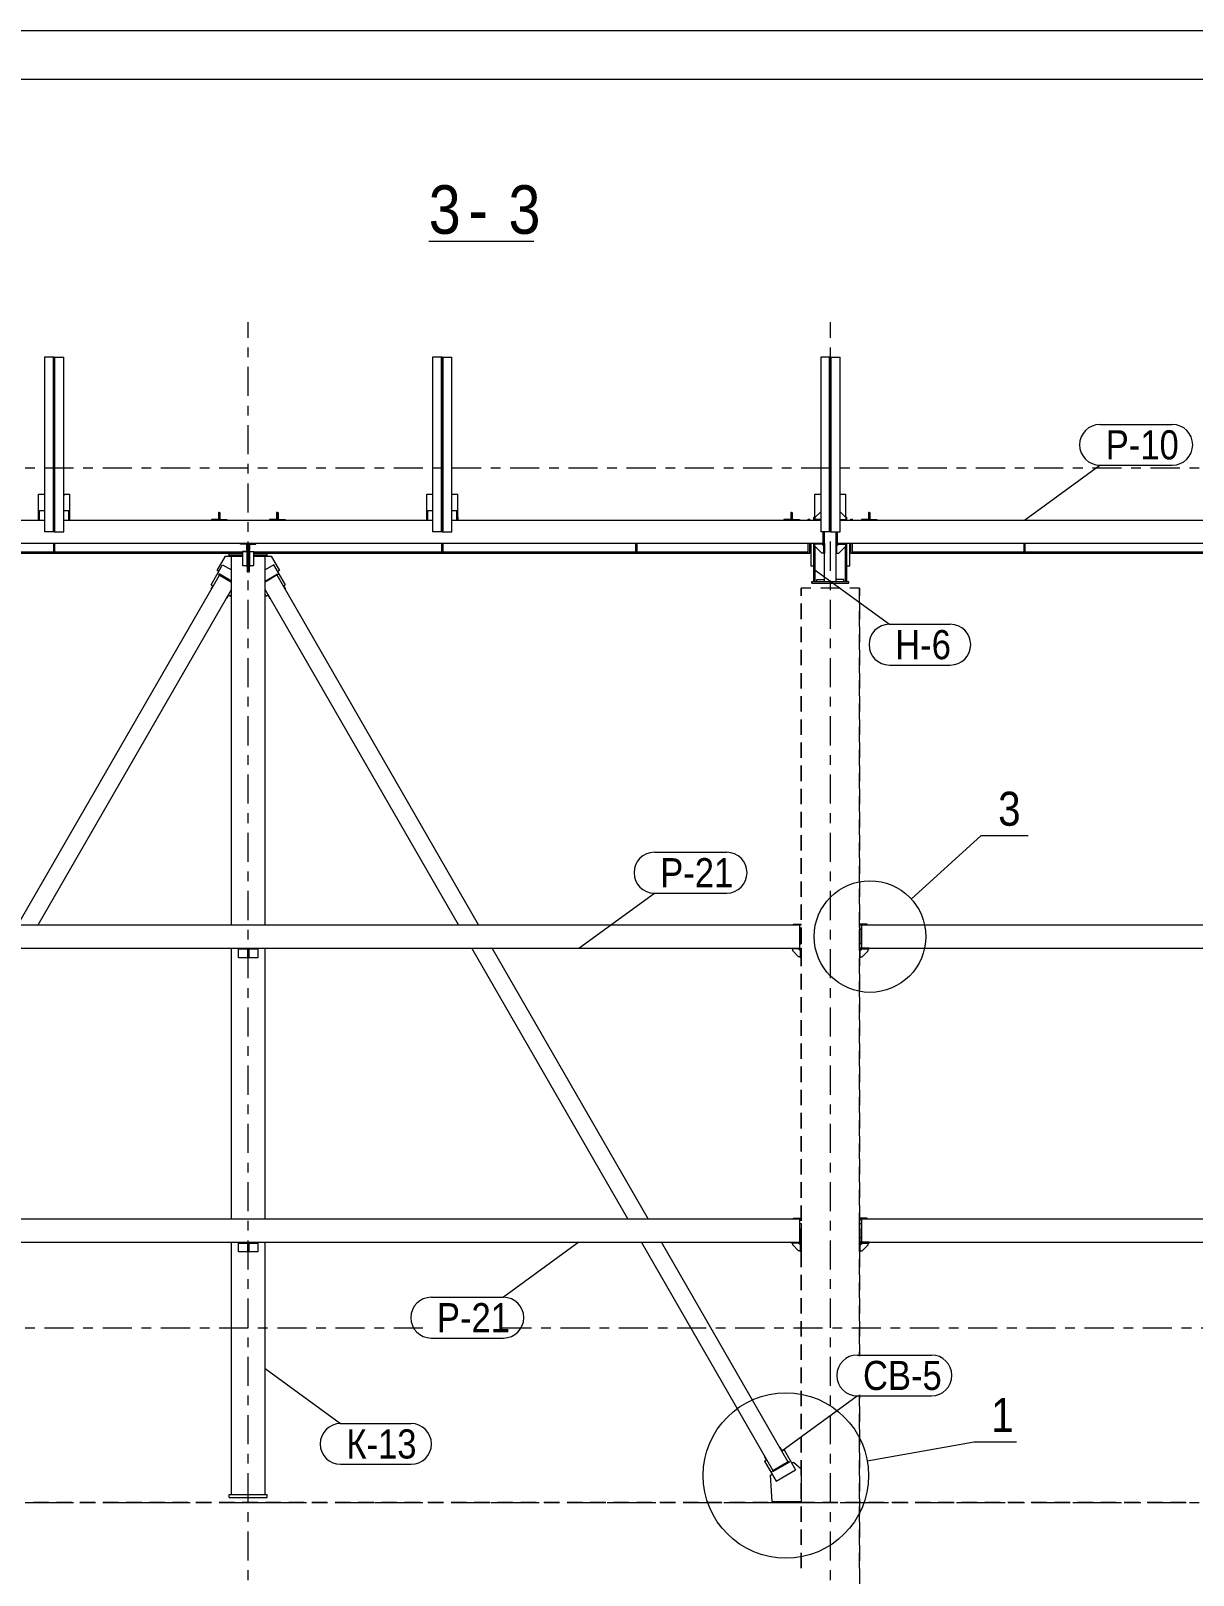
# Model space of a CAD drawing. Header units: millimetres. Extents: x -423 to 766, y -621 to 220.
# Drawn here: x -46.8 to 73, y 60.5 to 219.6 of the extents above; entities that cross this region are included whole.
import ezdxf

# ---------------------------------------------------------------- set-up
doc = ezdxf.new("R2010")
doc.units = ezdxf.units.MM
doc.linetypes.add('XKITLINE00', pattern=[0])
doc.linetypes.add('XKITLINE03', pattern=[6, 3, -1, 1, -1])
for name, color, linetype, lineweight in [('DetailSymbol', 3, 'Continuous', 0), ('DrawingSheet', 5, 'Continuous', 0), ('OtherObjectType', 1, 'Continuous', 0), ('Part', 2, 'Continuous', 0), ('PartMark', 3, 'Continuous', 0), ('ReferenceModel', 1, 'Continuous', 0), ('S-GRID', 1, 'Continuous', 0)]:
    doc.layers.add(name, color=color, linetype=linetype, lineweight=lineweight)
doc.styles.add('GOST type A', font='ARIAL.TTF')

msp = doc.modelspace()

# ---------------------------------------------------------------- linework, layer by layer
at = {"layer": 'DetailSymbol', "linetype": 'XKITLINE00', "lineweight": 0}
for p, q in [((43.94, 130.17), (51.15, 136.72)), ((51.15, 136.72), (55.98, 136.72)), ((39.4, 72.27), (50.43, 74.24)), ((50.43, 74.24), (54.8, 74.24))]:
    msp.add_line(p, q, dxfattribs=at)
for centre, radius in [((39.69, 126.3), 5.75), ((31.02, 70.77), 8.52)]:
    msp.add_circle(centre, radius, dxfattribs=at)
at = {"layer": 'DrawingSheet', "linetype": 'XKITLINE00', "lineweight": 0}
for p, q in [((765.51, 219.62), (-423.49, 219.62)), ((760.51, 214.62), (-403.49, 214.62))]:
    msp.add_line(p, q, dxfattribs=at)
at = {"layer": 'OtherObjectType', "linetype": 'XKITLINE00', "lineweight": 0}
msp.add_line((-5.79, 197.96), (5.04, 197.96), dxfattribs=at)
at = {"layer": 'Part', "linetype": 'XKITLINE00', "lineweight": 0}
for p, q in [((-44.39, 186), (-45.39, 186)), ((-45.39, 186), (-45.39, 168)), ((-44.47, 168), (-44.47, 186)), ((-44.39, 168), (-44.39, 186)), ((-44.39, 186), (-43.39, 186)), ((-44.39, 186), (-44.39, 168)), ((-44.31, 168), (-44.31, 186)), ((-43.39, 168), (-43.39, 186)), ((-4.39, 186), (-5.39, 186)), ((-5.39, 186), (-5.39, 168)), ((-4.47, 168), (-4.47, 186)), ((-4.39, 168), (-4.39, 186)), ((-4.39, 186), (-3.39, 186)), ((-4.39, 186), (-4.39, 168)), ((-4.31, 168), (-4.31, 186)), ((-3.39, 168), (-3.39, 186)), ((35.61, 186), (34.61, 186)), ((34.61, 186), (34.61, 168)), ((35.53, 168), (35.53, 186)), ((35.61, 186), (35.61, 168)), ((35.61, 168), (35.61, 186)), ((35.61, 186), (36.61, 186)), ((35.69, 168), (35.69, 186)), ((36.61, 168), (36.61, 186)), ((-45.99, 169.5), (-45.99, 171.9)), ((-45.99, 171.9), (-45.39, 171.9)), ((-43.39, 171.9), (-42.79, 171.9)), ((-42.79, 169.5), (-42.79, 171.9)), ((-5.99, 169.5), (-5.99, 171.9)), ((-5.99, 171.9), (-5.39, 171.9)), ((-3.39, 171.9), (-2.79, 171.9)), ((-2.79, 169.5), (-2.79, 171.9)), ((34.01, 169.5), (34.01, 171.9)), ((34.01, 171.9), (34.61, 171.9)), ((36.61, 171.9), (37.21, 171.9)), ((37.21, 169.5), (37.21, 171.9)), ((-43.39, 171.8), (-43.39, 171.8)), ((-43.39, 171.8), (-43.39, 171.72)), ((-43.39, 171.72), (-43.39, 171.72)), ((-83.39, 169.2), (-45.39, 169.2)), ((-45.99, 169.5), (-45.89, 169.5)), ((-45.99, 169.2), (-45.99, 169.5)), ((-45.89, 170.2), (-45.39, 170.2)), ((-45.89, 169.2), (-45.89, 170.2)), ((-45.89, 169.2), (-45.39, 169.2)), ((-43.39, 170.2), (-42.89, 170.2)), ((-43.39, 169.2), (-5.39, 169.2)), ((-43.39, 169.2), (-42.89, 169.2)), ((-42.89, 169.2), (-42.89, 170.2)), ((-42.89, 169.5), (-42.79, 169.5)), ((-42.79, 169.2), (-42.79, 169.5)), ((-27.46, 169.27), (-28.19, 169.27)), ((-28.19, 169.27), (-28.19, 169.2)), ((-27.39, 170), (-27.46, 170)), ((-27.46, 170), (-27.46, 169.27)), ((-27.39, 169.2), (-27.39, 170)), ((-27.39, 170), (-27.32, 170)), ((-27.39, 169.2), (-27.39, 170)), ((-27.32, 170), (-27.32, 169.27)), ((-27.32, 169.27), (-26.59, 169.27)), ((-26.59, 169.27), (-26.59, 169.2)), ((-21.46, 169.27), (-22.19, 169.27)), ((-22.19, 169.27), (-22.19, 169.2)), ((-21.39, 170), (-21.46, 170)), ((-21.46, 170), (-21.46, 169.27)), ((-21.39, 169.2), (-21.39, 170)), ((-21.39, 170), (-21.32, 170)), ((-21.39, 169.2), (-21.39, 170)), ((-21.32, 170), (-21.32, 169.27)), ((-21.32, 169.27), (-20.59, 169.27)), ((-20.59, 169.27), (-20.59, 169.2)), ((-5.99, 169.5), (-5.89, 169.5)), ((-5.99, 169.2), (-5.99, 169.5)), ((-5.89, 170.2), (-5.39, 170.2)), ((-5.89, 169.2), (-5.89, 170.2)), ((-5.89, 169.2), (-5.39, 169.2)), ((-3.39, 170.2), (-2.89, 170.2)), ((-3.39, 169.2), (34.61, 169.2)), ((-3.39, 169.2), (-2.89, 169.2)), ((-2.89, 169.2), (-2.89, 170.2)), ((-2.89, 169.5), (-2.79, 169.5)), ((-2.79, 169.5), (-2.79, 169.2)), ((31.54, 169.27), (30.81, 169.27)), ((30.81, 169.27), (30.81, 169.2)), ((31.61, 170), (31.54, 170)), ((31.54, 170), (31.54, 169.27)), ((31.61, 169.2), (31.61, 170)), ((31.61, 170), (31.68, 170)), ((31.61, 169.2), (31.61, 170)), ((31.68, 170), (31.68, 169.27)), ((31.68, 169.27), (32.41, 169.27)), ((32.41, 169.27), (32.41, 169.2)), ((33.33, 169.3), (33.49, 169.3)), ((33.33, 169.2), (33.33, 169.3)), ((33.49, 169.2), (33.49, 169.3)), ((33.9, 169.5), (34.03, 169.5)), ((33.9, 169.2), (33.9, 169.5)), ((34.61, 170.08), (34.01, 169.48)), ((34.01, 169.48), (34.01, 169.28)), ((34.61, 169.28), (34.01, 169.28)), ((34.01, 169.28), (34.01, 169.2)), ((34.01, 169.2), (34.61, 169.2)), ((36.61, 170.08), (37.21, 169.48)), ((36.61, 169.28), (37.21, 169.28)), ((36.61, 169.2), (74.61, 169.2)), ((37.21, 169.2), (36.61, 169.2)), ((37.19, 169.5), (37.32, 169.5)), ((37.21, 169.48), (37.21, 169.28)), ((37.21, 169.28), (37.21, 169.2)), ((37.32, 169.2), (37.32, 169.5)), ((37.73, 169.2), (37.73, 169.3)), ((37.73, 169.3), (37.89, 169.3)), ((37.89, 169.2), (37.89, 169.3)), ((39.54, 169.27), (38.81, 169.27)), ((38.81, 169.27), (38.81, 169.2)), ((39.61, 170), (39.54, 170)), ((39.54, 170), (39.54, 169.27)), ((39.61, 169.2), (39.61, 170)), ((39.61, 169.2), (39.61, 170)), ((39.61, 170), (39.68, 170)), ((39.68, 170), (39.68, 169.27)), ((39.68, 169.27), (40.41, 169.27)), ((40.41, 169.27), (40.41, 169.2)), ((-44.39, 168), (-45.39, 168)), ((-44.39, 168), (-43.39, 168)), ((-4.39, 168), (-5.39, 168)), ((-4.39, 168), (-3.39, 168)), ((35.61, 168), (34.61, 168)), ((34.87, 166.8), (34.87, 168)), ((34.91, 168), (34.91, 166.85)), ((35.01, 162.9), (35.01, 168)), ((35.61, 168), (36.61, 168)), ((36.21, 162.9), (36.21, 168)), ((36.31, 168), (36.31, 166.85)), ((36.35, 166.8), (36.35, 168)), ((34.87, 166.8), (-83.65, 166.8)), ((-82.11, 165.94), (-24.97, 165.94)), ((-82.11, 165.8), (-26.34, 165.8)), ((-44.47, 166.8), (-44.47, 165.95)), ((-44.47, 165.95), (-44.31, 165.95)), ((-44.31, 165.95), (-44.31, 166.8)), ((-27.6, 164.01), (-26.74, 165.48)), ((-26.74, 165.48), (-26.34, 165.48)), ((-26.34, 165.64), (-26.34, 165.8)), ((-26.34, 165.8), (-24.97, 165.8)), ((-26.34, 165.48), (-26.34, 165.64)), ((-26.34, 165.64), (-24.97, 165.64)), ((-26.34, 165.64), (-24.97, 165.64)), ((-26.34, 165.48), (-24.97, 165.48)), ((-26.13, 127.5), (-26.13, 165.48)), ((-25.17, 166.72), (-25.17, 166.8)), ((-25.17, 166.8), (-24.47, 166.8)), ((-24.55, 166.72), (-25.17, 166.72)), ((-24.47, 165.98), (-24.97, 165.98)), ((-24.97, 165.98), (-24.97, 164.53)), ((-24.97, 165.96), (-24.55, 165.96)), ((-24.55, 166.1), (-24.55, 166.72)), ((-24.47, 166.1), (-24.55, 166.1)), ((-24.55, 165.96), (-24.55, 164.4)), ((-24.55, 165.83), (-24.47, 165.83)), ((-24.47, 166.8), (-24.47, 166.1)), ((-24.31, 166.8), (-24.47, 166.8)), ((-24.47, 166.8), (-24.47, 165.48)), ((-24.47, 164.8), (-24.47, 165.48)), ((-24.31, 165.48), (-24.47, 165.48)), ((-24.31, 166.8), (-24.31, 166.1)), ((-23.61, 166.8), (-24.31, 166.8)), ((-24.31, 166.8), (-24.31, 165.48)), ((-24.31, 166.1), (-24.23, 166.1)), ((-24.31, 165.98), (-23.81, 165.98)), ((-24.31, 165.83), (-24.23, 165.83)), ((-24.31, 164.8), (-24.31, 165.48)), ((-24.23, 166.1), (-24.23, 166.72)), ((-24.23, 166.72), (-23.61, 166.72)), ((-24.23, 164.4), (-24.23, 165.96)), ((-24.23, 165.96), (-23.81, 165.96)), ((-23.81, 164.53), (-23.81, 165.98)), ((-23.81, 165.94), (33.33, 165.94)), ((-23.81, 165.8), (-22.44, 165.8)), ((-23.81, 165.64), (-22.44, 165.64)), ((-23.81, 165.64), (-22.44, 165.64)), ((-23.81, 165.48), (-22.44, 165.48)), ((-23.61, 166.72), (-23.61, 166.8)), ((-22.65, 127.5), (-22.65, 165.48)), ((-22.44, 165.8), (33.33, 165.8)), ((-22.44, 165.64), (-22.44, 165.8)), ((-22.44, 165.48), (-22.44, 165.64)), ((-22.44, 165.48), (-22.04, 165.48)), ((-22.04, 165.48), (-21.17, 164.01)), ((-4.47, 166.8), (-4.47, 165.95)), ((-4.47, 165.95), (-4.31, 165.95)), ((-4.31, 165.95), (-4.31, 166.8)), ((15.53, 166.8), (15.53, 165.95)), ((15.53, 165.95), (15.69, 165.95)), ((15.69, 165.95), (15.69, 166.8)), ((33.33, 165.94), (33.33, 166.8)), ((33.33, 165.8), (33.33, 165.94)), ((33.33, 165.8), (33.49, 165.8)), ((33.49, 165.8), (33.49, 166.8)), ((33.6, 166.8), (33.6, 164.5)), ((33.9, 162.9), (33.9, 166.8)), ((34.01, 166.72), (34.01, 166.8)), ((34.01, 166.8), (35.01, 166.8)), ((34.93, 166.72), (34.01, 166.72)), ((34.01, 166.52), (34.01, 166.72)), ((34.73, 165.8), (34.01, 166.52)), ((34.05, 162.9), (34.05, 166.48)), ((34.93, 165.8), (34.73, 165.8)), ((34.93, 166.57), (34.78, 166.72)), ((34.91, 166.85), (34.87, 166.85)), ((34.93, 165.8), (34.93, 166.72)), ((35.01, 165.8), (34.93, 165.8)), ((35.01, 166.8), (35.01, 165.8)), ((36.21, 166.8), (36.21, 165.8)), ((37.21, 166.8), (36.21, 166.8)), ((36.21, 165.8), (36.29, 165.8)), ((36.29, 166.57), (36.44, 166.72)), ((36.29, 165.8), (36.29, 166.72)), ((36.29, 166.72), (37.21, 166.72)), ((36.29, 165.8), (36.49, 165.8)), ((36.31, 166.85), (36.35, 166.85)), ((154.87, 166.8), (36.35, 166.8)), ((36.49, 165.8), (37.21, 166.52)), ((37.17, 162.9), (37.17, 166.48)), ((37.21, 166.72), (37.21, 166.8)), ((37.21, 166.52), (37.21, 166.72)), ((37.32, 162.9), (37.32, 166.8)), ((37.62, 164.5), (37.62, 166.8)), ((37.73, 165.8), (37.73, 166.8)), ((37.73, 165.8), (37.89, 165.8)), ((37.89, 165.94), (37.89, 166.8)), ((37.89, 165.94), (95.03, 165.94)), ((37.89, 165.8), (37.89, 165.94)), ((37.89, 165.8), (93.66, 165.8)), ((55.53, 166.8), (55.53, 165.95)), ((55.53, 165.95), (55.69, 165.95)), ((55.69, 165.95), (55.69, 166.8)), ((-28.22, 162.54), (-27.03, 164.6)), ((-27.43, 163.91), (-27.6, 164.01)), ((-27.03, 164.6), (-26.13, 164.08)), ((-24.97, 164.53), (-24.55, 164.53)), ((-24.55, 164.4), (-24.47, 164.4)), ((-24.47, 165.03), (-24.31, 165.03)), ((-24.47, 163.83), (-24.47, 164.8)), ((-24.47, 164.73), (-24.31, 164.73)), ((-24.31, 164.8), (-24.31, 163.83)), ((-24.31, 164.4), (-24.23, 164.4)), ((-24.23, 164.53), (-23.81, 164.53)), ((-21.74, 164.6), (-22.65, 164.08)), ((-20.55, 162.54), (-21.74, 164.6)), ((-21.17, 164.01), (-21.34, 163.91)), ((33.6, 164.5), (33.9, 164.5)), ((37.32, 164.5), (37.62, 164.5)), ((-48.13, 127.5), (-27.35, 163.54)), ((-28.04, 162.43), (-28.23, 162.09)), ((-28.22, 162.54), (-28.04, 162.43)), ((-28.04, 162.43), (-28, 162.41)), ((-27.4, 163.66), (-27.44, 163.59)), ((-27.44, 163.59), (-26.13, 162.83)), ((-26.13, 162.93), (-27.4, 163.66)), ((-24.31, 163.83), (-24.47, 163.83)), ((-22.65, 162.93), (-21.37, 163.66)), ((-21.33, 163.59), (-22.65, 162.83)), ((-0.65, 127.5), (-21.42, 163.54)), ((-21.37, 163.66), (-21.33, 163.59)), ((-20.77, 162.41), (-20.74, 162.43)), ((-20.74, 162.43), (-20.55, 162.54)), ((-20.74, 162.43), (-20.54, 162.09)), ((33.71, 162.7), (33.71, 162.9)), ((33.71, 162.9), (37.51, 162.9)), ((33.71, 162.7), (37.51, 162.7)), ((34.21, 162.9), (34.21, 163.1)), ((34.21, 163.1), (35.01, 163.1)), ((35.01, 162.9), (36.21, 162.9)), ((37.01, 163.1), (36.21, 163.1)), ((37.01, 162.9), (37.01, 163.1)), ((37.51, 162.7), (37.51, 162.9)), ((-46.05, 127.5), (-26.13, 162.06)), ((-28.23, 162.09), (-28.2, 162.07)), ((-26.64, 161.17), (-26.61, 161.15)), ((-26.41, 161.5), (-26.61, 161.15)), ((-26.44, 161.52), (-26.41, 161.5)), ((-26.41, 161.5), (-26.22, 161.39)), ((-26.22, 161.39), (-26.13, 161.56)), ((-2.72, 127.5), (-22.65, 162.06)), ((-22.55, 161.39), (-22.65, 161.56)), ((-22.55, 161.39), (-22.37, 161.5)), ((-22.37, 161.5), (-22.33, 161.52)), ((-22.37, 161.5), (-22.17, 161.15)), ((-22.17, 161.15), (-22.13, 161.17)), ((-20.57, 162.07), (-20.54, 162.09)), ((-81.19, 127.5), (32.41, 127.5)), ((31.81, 127.5), (31.81, 127.58)), ((31.81, 127.58), (32.61, 127.58)), ((32.41, 127.5), (32.41, 125.1)), ((32.41, 127.5), (32.61, 127.5)), ((32.45, 127.46), (32.41, 127.46)), ((32.45, 125.14), (32.45, 127.46)), ((32.61, 127.5), (32.61, 127.58)), ((39.41, 127.58), (38.61, 127.58)), ((38.61, 127.58), (38.61, 127.5)), ((38.61, 127.5), (38.81, 127.5)), ((38.77, 127.46), (38.77, 125.14)), ((38.77, 127.46), (38.81, 127.46)), ((38.81, 127.5), (38.81, 125.1)), ((38.81, 127.5), (152.41, 127.5)), ((39.41, 127.5), (39.41, 127.58)), ((32.45, 127.05), (32.61, 127.05)), ((32.61, 127.05), (32.61, 125.55)), ((38.61, 127.05), (38.77, 127.05)), ((38.61, 125.55), (38.61, 127.05)), ((-81.19, 125.1), (32.41, 125.1)), ((-26.13, 97.2), (-26.13, 125.1)), ((-25.39, 124.1), (-25.39, 125.1)), ((-25.39, 125.02), (-23.39, 125.02)), ((-24.44, 124.22), (-24.44, 125.02)), ((-24.44, 124.82), (-24.34, 124.82)), ((-24.34, 124.22), (-24.44, 124.22)), ((-24.34, 125.02), (-24.34, 124.22)), ((-23.39, 125.1), (-23.39, 124.1)), ((-22.65, 97.2), (-22.65, 125.1)), ((14.74, 97.2), (-1.34, 125.1)), ((16.82, 97.2), (0.74, 125.1)), ((31.61, 125.02), (31.61, 125.1)), ((31.61, 125.1), (32.61, 125.1)), ((32.53, 125.02), (31.61, 125.02)), ((31.73, 124.82), (31.73, 125.02)), ((32.33, 124.22), (31.73, 124.82)), ((32.53, 124.82), (32.33, 125.02)), ((32.53, 124.22), (32.33, 124.22)), ((32.41, 125.14), (32.45, 125.14)), ((32.45, 125.55), (32.61, 125.55)), ((32.53, 124.1), (32.53, 125.02)), ((32.61, 125.1), (32.61, 124.1)), ((38.77, 125.55), (38.61, 125.55)), ((38.61, 125.1), (38.61, 124.1)), ((39.61, 125.1), (38.61, 125.1)), ((38.69, 124.82), (38.89, 125.02)), ((38.69, 124.1), (38.69, 125.02)), ((38.69, 125.02), (39.61, 125.02)), ((38.69, 124.22), (38.89, 124.22)), ((38.77, 125.14), (38.81, 125.14)), ((38.81, 125.1), (152.41, 125.1)), ((38.89, 124.22), (39.49, 124.82)), ((39.49, 124.82), (39.49, 125.02)), ((39.61, 125.02), (39.61, 125.1)), ((-23.39, 124.1), (-25.39, 124.1)), ((32.61, 124.1), (32.53, 124.1)), ((38.61, 124.1), (38.69, 124.1)), ((-81.19, 97.2), (32.41, 97.2)), ((31.81, 97.2), (31.81, 97.28)), ((31.81, 97.28), (32.61, 97.28)), ((32.41, 97.2), (32.41, 94.8)), ((32.41, 97.2), (32.61, 97.2)), ((32.45, 97.16), (32.41, 97.16)), ((32.45, 94.84), (32.45, 97.16)), ((32.61, 97.2), (32.61, 97.28)), ((39.41, 97.28), (38.61, 97.28)), ((38.61, 97.28), (38.61, 97.2)), ((38.61, 97.2), (38.81, 97.2)), ((38.77, 97.16), (38.77, 94.84)), ((38.77, 97.16), (38.81, 97.16)), ((38.81, 97.2), (38.81, 94.8)), ((38.81, 97.2), (152.41, 97.2)), ((39.41, 97.2), (39.41, 97.28)), ((32.45, 96.75), (32.61, 96.75)), ((32.61, 96.75), (32.61, 95.25)), ((38.61, 96.75), (38.77, 96.75)), ((38.61, 95.25), (38.61, 96.75)), ((-81.19, 94.8), (32.41, 94.8)), ((-26.13, 68.8), (-26.13, 94.8)), ((-25.39, 93.8), (-25.39, 94.8)), ((-25.39, 94.72), (-23.39, 94.72)), ((-24.44, 93.92), (-24.44, 94.72)), ((-24.44, 94.52), (-24.34, 94.52)), ((-24.34, 93.92), (-24.44, 93.92)), ((-24.34, 94.72), (-24.34, 93.92)), ((-23.39, 94.8), (-23.39, 93.8)), ((-22.65, 68.8), (-22.65, 94.8)), ((29.7, 71.26), (16.13, 94.8)), ((31.26, 72.15), (18.2, 94.8)), ((31.61, 94.72), (31.61, 94.8)), ((31.61, 94.8), (32.61, 94.8)), ((32.53, 94.72), (31.61, 94.72)), ((31.73, 94.52), (31.73, 94.72)), ((32.33, 93.92), (31.73, 94.52)), ((32.53, 94.52), (32.33, 94.72)), ((32.53, 93.92), (32.33, 93.92)), ((32.41, 94.84), (32.45, 94.84)), ((32.45, 95.25), (32.61, 95.25)), ((32.53, 93.8), (32.53, 94.72)), ((32.61, 94.8), (32.61, 93.8)), ((38.77, 95.25), (38.61, 95.25)), ((38.61, 94.8), (38.61, 93.8)), ((39.61, 94.8), (38.61, 94.8)), ((38.69, 93.8), (38.69, 94.72)), ((38.69, 94.72), (39.61, 94.72)), ((38.69, 94.52), (38.89, 94.72)), ((38.69, 93.92), (38.89, 93.92)), ((38.77, 94.84), (38.81, 94.84)), ((38.81, 94.8), (152.41, 94.8)), ((38.89, 93.92), (39.49, 94.52)), ((39.49, 94.52), (39.49, 94.72)), ((39.61, 94.72), (39.61, 94.8)), ((-23.39, 93.8), (-25.39, 93.8)), ((32.61, 93.8), (32.53, 93.8)), ((38.61, 93.8), (38.69, 93.8)), ((30.44, 73.65), (30.41, 73.63)), ((30.64, 73.3), (30.44, 73.65)), ((30.61, 73.28), (30.64, 73.3)), ((30.64, 73.3), (30.83, 73.41)), ((30.83, 73.41), (32.01, 71.34)), ((28.82, 72.71), (28.85, 72.73)), ((29.01, 72.36), (28.82, 72.71)), ((28.83, 72.26), (29.01, 72.36)), ((28.83, 72.26), (30.02, 70.19)), ((29.05, 72.38), (29.01, 72.36)), ((31.34, 72.2), (29.61, 71.21)), ((31.38, 72.14), (29.65, 71.14)), ((31.38, 72.14), (31.34, 72.2)), ((31.61, 72.04), (31.79, 72.14)), ((31.79, 72.14), (32.61, 71.44)), ((29.45, 70.79), (29.62, 70.89)), ((29.61, 68.08), (29.45, 70.79)), ((29.65, 71.14), (29.61, 71.21)), ((30.02, 70.19), (32.01, 71.34)), ((32.61, 71.44), (32.61, 68.08)), ((-26.34, 68.5), (-26.34, 68.8)), ((-26.34, 68.8), (-22.44, 68.8)), ((-26.34, 68.5), (-22.44, 68.5)), ((-22.44, 68.5), (-22.44, 68.8)), ((29.61, 68.08), (32.61, 68.08)), ((29.61, 68.08), (29.61, 68)), ((29.61, 68), (32.61, 68)), ((32.61, 68.08), (32.61, 68))]:
    msp.add_line(p, q, dxfattribs=at)
at = {"layer": 'PartMark', "linetype": 'XKITLINE00', "lineweight": 0}
for p, q in [((63.39, 179.07), (70.85, 179.07)), ((55.61, 169.2), (63.39, 174.87)), ((63.39, 174.87), (70.85, 174.87)), ((33.91, 164.16), (41.69, 158.48)), ((41.69, 158.48), (47.97, 158.48)), ((41.69, 154.28), (47.97, 154.28)), ((17.47, 134.98), (24.92, 134.98)), ((9.69, 125.1), (17.47, 130.78)), ((17.47, 130.78), (24.92, 130.78)), ((9.69, 94.8), (1.91, 89.13)), ((-5.54, 89.13), (1.91, 89.13)), ((-5.54, 84.93), (1.91, 84.93)), ((38.37, 83.18), (46.03, 83.18)), ((-22.65, 81.8), (-14.87, 76.12)), ((30.59, 73.3), (38.37, 78.98)), ((38.37, 78.98), (46.03, 78.98)), ((-14.87, 76.12), (-7.61, 76.12)), ((-14.87, 71.92), (-7.61, 71.92))]:
    msp.add_line(p, q, dxfattribs=at)
for centre, start, end in [((63.39, 176.97), 90, 270), ((70.85, 176.97), 270, 90), ((41.69, 156.38), 90, 270), ((47.97, 156.38), 270, 90), ((17.47, 132.88), 90, 270), ((24.92, 132.88), 270, 90), ((-5.54, 87.03), 90, 270), ((1.91, 87.03), 270, 90), ((38.37, 81.08), 90, 270), ((46.03, 81.08), 270, 90), ((-14.87, 74.02), 90, 270), ((-7.61, 74.02), 270, 90)]:
    msp.add_arc(centre, 2.1, start, end, dxfattribs=at)
at = {"layer": 'ReferenceModel', "linetype": 'XKITLINE00', "lineweight": 0}
for p, q in [((33.61, 162.2), (32.61, 162.2)), ((33.61, 162.2), (32.61, 162.2)), ((32.61, 162.2), (32.61, 161.4)), ((32.61, 161.4), (32.61, 162.2)), ((33.61, 162.2), (32.61, 162.2)), ((32.61, 162.2), (32.61, 161.4)), ((36.61, 162.2), (34.61, 162.2)), ((36.61, 162.2), (34.61, 162.2)), ((36.61, 162.2), (34.61, 162.2)), ((38.61, 162.2), (37.61, 162.2)), ((38.61, 162.2), (37.61, 162.2)), ((38.61, 162.2), (37.61, 162.2)), ((38.61, 162.2), (38.61, 161.4)), ((38.61, 160.63), (38.61, 162.2)), ((38.61, 162.2), (38.61, 161.4)), ((32.61, 160.61), (32.61, 159.02)), ((32.61, 159.02), (32.61, 160.61)), ((32.61, 160.61), (32.61, 159.02)), ((38.61, 160.61), (38.61, 159.02)), ((38.61, 160.61), (38.61, 159.02)), ((38.61, 158.25), (38.61, 159.84)), ((32.61, 158.22), (32.61, 156.63)), ((32.61, 156.63), (32.61, 158.22)), ((32.61, 158.22), (32.61, 156.63)), ((38.61, 158.22), (38.61, 156.63)), ((38.61, 158.22), (38.61, 156.63)), ((38.61, 155.86), (38.61, 157.45)), ((32.61, 155.84), (32.61, 154.25)), ((32.61, 154.25), (32.61, 155.84)), ((32.61, 155.84), (32.61, 154.25)), ((38.61, 155.84), (38.61, 154.25)), ((38.61, 155.84), (38.61, 154.25)), ((38.61, 153.48), (38.61, 155.07)), ((32.61, 153.45), (32.61, 151.86)), ((32.61, 151.86), (32.61, 153.45)), ((32.61, 153.45), (32.61, 151.86)), ((38.61, 153.45), (38.61, 151.86)), ((38.61, 153.45), (38.61, 151.86)), ((38.61, 151.09), (38.61, 152.68)), ((32.61, 151.07), (32.61, 149.48)), ((32.61, 149.48), (32.61, 151.07)), ((32.61, 151.07), (32.61, 149.48)), ((38.61, 151.07), (38.61, 149.48)), ((38.61, 151.07), (38.61, 149.48)), ((38.61, 148.71), (38.61, 150.3)), ((32.61, 148.68), (32.61, 147.09)), ((32.61, 147.09), (32.61, 148.68)), ((32.61, 148.68), (32.61, 147.09)), ((38.61, 148.68), (38.61, 147.09)), ((38.61, 148.68), (38.61, 147.09)), ((38.61, 146.32), (38.61, 147.91)), ((32.61, 146.3), (32.61, 144.71)), ((32.61, 144.71), (32.61, 146.3)), ((32.61, 146.3), (32.61, 144.71)), ((38.61, 146.3), (38.61, 144.71)), ((38.61, 146.3), (38.61, 144.71)), ((38.61, 143.94), (38.61, 145.53)), ((32.61, 143.91), (32.61, 142.32)), ((32.61, 142.32), (32.61, 143.91)), ((32.61, 143.91), (32.61, 142.32)), ((38.61, 143.91), (38.61, 142.32)), ((38.61, 143.91), (38.61, 142.32)), ((38.61, 141.55), (38.61, 143.14)), ((32.61, 141.53), (32.61, 139.94)), ((32.61, 139.94), (32.61, 141.53)), ((32.61, 141.53), (32.61, 139.94)), ((38.61, 141.53), (38.61, 139.94)), ((38.61, 141.53), (38.61, 139.94)), ((38.61, 139.17), (38.61, 140.76)), ((32.61, 139.14), (32.61, 137.55)), ((32.61, 137.55), (32.61, 139.14)), ((32.61, 139.14), (32.61, 137.55)), ((38.61, 139.14), (38.61, 137.55)), ((38.61, 139.14), (38.61, 137.55)), ((38.61, 136.78), (38.61, 138.37)), ((32.61, 136.76), (32.61, 135.17)), ((32.61, 135.17), (32.61, 136.76)), ((32.61, 136.76), (32.61, 135.17)), ((38.61, 136.76), (38.61, 135.17)), ((38.61, 136.76), (38.61, 135.17)), ((38.61, 134.4), (38.61, 135.99)), ((32.61, 134.37), (32.61, 132.78)), ((32.61, 132.78), (32.61, 134.37)), ((32.61, 134.37), (32.61, 132.78)), ((38.61, 134.37), (38.61, 132.78)), ((38.61, 134.37), (38.61, 132.78)), ((38.61, 132.01), (38.61, 133.6)), ((32.61, 131.99), (32.61, 130.4)), ((32.61, 130.4), (32.61, 131.99)), ((32.61, 131.99), (32.61, 130.4)), ((38.61, 131.99), (38.61, 130.4)), ((38.61, 131.99), (38.61, 130.4)), ((38.61, 129.63), (38.61, 131.22)), ((32.61, 129.6), (32.61, 128.01)), ((32.61, 128.01), (32.61, 129.6)), ((32.61, 129.6), (32.61, 128.01)), ((38.61, 129.6), (38.61, 128.01)), ((38.61, 129.6), (38.61, 128.01)), ((38.61, 127.24), (38.61, 128.83)), ((32.61, 127.22), (32.61, 125.63)), ((32.61, 125.63), (32.61, 127.22)), ((32.61, 127.22), (32.61, 125.63)), ((38.61, 127.22), (38.61, 125.63)), ((38.61, 127.22), (38.61, 125.63)), ((38.61, 124.85), (38.61, 126.45)), ((32.61, 124.83), (32.61, 123.24)), ((32.61, 123.24), (32.61, 124.83)), ((32.61, 124.83), (32.61, 123.24)), ((38.61, 124.83), (38.61, 123.24)), ((38.61, 124.83), (38.61, 123.24)), ((38.61, 122.47), (38.61, 124.06)), ((32.61, 122.45), (32.61, 120.85)), ((32.61, 120.85), (32.61, 122.45)), ((32.61, 122.45), (32.61, 120.85)), ((38.61, 122.45), (38.61, 120.85)), ((38.61, 122.45), (38.61, 120.85)), ((38.61, 120.08), (38.61, 121.67)), ((32.61, 120.06), (32.61, 118.47)), ((32.61, 118.47), (32.61, 120.06)), ((32.61, 120.06), (32.61, 118.47)), ((38.61, 120.06), (38.61, 118.47)), ((38.61, 120.06), (38.61, 118.47)), ((38.61, 117.7), (38.61, 119.29)), ((32.61, 117.67), (32.61, 116.08)), ((32.61, 116.08), (32.61, 117.67)), ((32.61, 117.67), (32.61, 116.08)), ((38.61, 117.67), (38.61, 116.08)), ((38.61, 117.67), (38.61, 116.08)), ((38.61, 115.31), (38.61, 116.9)), ((32.61, 115.29), (32.61, 113.7)), ((32.61, 113.7), (32.61, 115.29)), ((32.61, 115.29), (32.61, 113.7)), ((38.61, 115.29), (38.61, 113.7)), ((38.61, 115.29), (38.61, 113.7)), ((38.61, 112.93), (38.61, 114.52)), ((32.61, 112.9), (32.61, 111.31)), ((32.61, 111.31), (32.61, 112.9)), ((32.61, 112.9), (32.61, 111.31)), ((38.61, 112.9), (38.61, 111.31)), ((38.61, 112.9), (38.61, 111.31)), ((38.61, 110.54), (38.61, 112.13)), ((32.61, 110.52), (32.61, 108.93)), ((32.61, 108.93), (32.61, 110.52)), ((32.61, 110.52), (32.61, 108.93)), ((38.61, 110.52), (38.61, 108.93)), ((38.61, 110.52), (38.61, 108.93)), ((38.61, 108.16), (38.61, 109.75)), ((32.61, 108.13), (32.61, 106.54)), ((32.61, 106.54), (32.61, 108.13)), ((32.61, 108.13), (32.61, 106.54)), ((38.61, 108.13), (38.61, 106.54)), ((38.61, 108.13), (38.61, 106.54)), ((38.61, 105.77), (38.61, 107.36)), ((32.61, 105.75), (32.61, 104.16)), ((32.61, 104.16), (32.61, 105.75)), ((32.61, 105.75), (32.61, 104.16)), ((38.61, 105.75), (38.61, 104.16)), ((38.61, 105.75), (38.61, 104.16)), ((38.61, 103.39), (38.61, 104.98)), ((32.61, 103.36), (32.61, 101.77)), ((32.61, 101.77), (32.61, 103.36)), ((32.61, 103.36), (32.61, 101.77)), ((38.61, 103.36), (38.61, 101.77)), ((38.61, 103.36), (38.61, 101.77)), ((38.61, 101), (38.61, 102.59)), ((32.61, 100.98), (32.61, 99.39)), ((32.61, 99.39), (32.61, 100.98)), ((32.61, 100.98), (32.61, 99.39)), ((38.61, 100.98), (38.61, 99.39)), ((38.61, 100.98), (38.61, 99.39)), ((38.61, 98.62), (38.61, 100.21)), ((32.61, 98.59), (32.61, 97)), ((32.61, 97), (32.61, 98.59)), ((32.61, 98.59), (32.61, 97)), ((38.61, 98.59), (38.61, 97)), ((38.61, 98.59), (38.61, 97)), ((38.61, 96.23), (38.61, 97.82)), ((32.61, 96.21), (32.61, 94.62)), ((32.61, 94.62), (32.61, 96.21)), ((32.61, 96.21), (32.61, 94.62)), ((38.61, 96.21), (38.61, 94.62)), ((38.61, 96.21), (38.61, 94.62)), ((38.61, 93.85), (38.61, 95.44)), ((32.61, 93.82), (32.61, 92.23)), ((32.61, 92.23), (32.61, 93.82)), ((32.61, 93.82), (32.61, 92.23)), ((38.61, 93.82), (38.61, 92.23)), ((38.61, 93.82), (38.61, 92.23)), ((38.61, 91.46), (38.61, 93.05)), ((32.61, 91.44), (32.61, 89.85)), ((32.61, 89.85), (32.61, 91.44)), ((32.61, 91.44), (32.61, 89.85)), ((38.61, 91.44), (38.61, 89.85)), ((38.61, 91.44), (38.61, 89.85)), ((38.61, 89.08), (38.61, 90.67)), ((32.61, 89.05), (32.61, 87.46)), ((32.61, 87.46), (32.61, 89.05)), ((32.61, 89.05), (32.61, 87.46)), ((38.61, 89.05), (38.61, 87.46)), ((38.61, 89.05), (38.61, 87.46)), ((38.61, 86.69), (38.61, 88.28)), ((32.61, 86.67), (32.61, 85.08)), ((32.61, 85.08), (32.61, 86.67)), ((32.61, 86.67), (32.61, 85.08)), ((38.61, 86.67), (38.61, 85.08)), ((38.61, 86.67), (38.61, 85.08)), ((38.61, 84.3), (38.61, 85.9)), ((32.61, 84.28), (32.61, 82.69)), ((32.61, 82.69), (32.61, 84.28)), ((32.61, 84.28), (32.61, 82.69)), ((38.61, 84.28), (38.61, 83.08)), ((38.61, 84.28), (38.61, 83.08)), ((38.61, 83.08), (38.61, 83.51)), ((32.61, 81.9), (32.61, 80.3)), ((32.61, 80.3), (32.61, 81.9)), ((32.61, 81.9), (32.61, 80.3)), ((32.61, 79.51), (32.61, 77.92)), ((32.61, 77.92), (32.61, 79.51)), ((32.61, 79.51), (32.61, 77.92)), ((38.61, 79.08), (38.61, 78.69)), ((38.61, 77.92), (38.61, 79.08)), ((38.61, 79.08), (38.61, 78.69)), ((32.61, 77.12), (32.61, 75.53)), ((32.61, 75.53), (32.61, 77.12)), ((32.61, 77.12), (32.61, 75.53)), ((38.61, 77.9), (38.61, 76.3)), ((38.61, 77.9), (38.61, 76.3)), ((38.61, 75.53), (38.61, 77.12)), ((38.61, 75.51), (38.61, 73.92)), ((38.61, 75.51), (38.61, 73.92)), ((32.61, 74.74), (32.61, 73.15)), ((32.61, 73.15), (32.61, 74.74)), ((32.61, 74.74), (32.61, 73.15)), ((38.61, 73.15), (38.61, 74.74)), ((32.61, 72.35), (32.61, 70.76)), ((32.61, 70.76), (32.61, 72.35)), ((32.61, 72.35), (32.61, 70.76)), ((38.61, 73.12), (38.61, 71.53)), ((38.61, 73.12), (38.61, 71.53)), ((38.61, 70.76), (38.61, 72.35)), ((38.61, 70.74), (38.61, 69.15)), ((38.61, 70.74), (38.61, 69.15)), ((32.61, 69.97), (32.61, 68.38)), ((32.61, 68.38), (32.61, 69.97)), ((32.61, 69.97), (32.61, 68.38)), ((38.61, 68.38), (38.61, 69.97)), ((-44.93, 68), (-46.53, 68)), ((-46.52, 68), (-44.92, 68)), ((-42.54, 68), (-44.14, 68)), ((-44.13, 68), (-42.53, 68)), ((-40.15, 68), (-41.75, 68)), ((-41.73, 68), (-40.14, 68)), ((-37.76, 68), (-39.35, 68)), ((-39.34, 68), (-37.75, 68)), ((-35.37, 68), (-36.96, 68)), ((-36.95, 68), (-35.36, 68)), ((-32.98, 68), (-34.57, 68)), ((-34.56, 68), (-32.97, 68)), ((-30.59, 68), (-32.18, 68)), ((-32.17, 68), (-30.57, 68)), ((-28.19, 68), (-29.79, 68)), ((-29.78, 68), (-28.18, 68)), ((-25.8, 68), (-27.4, 68)), ((-27.38, 68), (-25.79, 68)), ((-23.41, 68), (-25.01, 68)), ((-24.99, 68), (-23.4, 68)), ((-21.02, 68), (-22.62, 68)), ((-22.6, 68), (-21.01, 68)), ((-18.63, 68), (-20.22, 68)), ((-20.21, 68), (-18.62, 68)), ((-16.24, 68), (-17.83, 68)), ((-17.82, 68), (-16.22, 68)), ((-13.85, 68), (-15.44, 68)), ((-15.43, 68), (-13.83, 68)), ((-11.46, 68), (-13.05, 68)), ((-13.04, 68), (-11.44, 68)), ((-9.06, 68), (-10.66, 68)), ((-10.64, 68), (-9.05, 68)), ((-6.67, 68), (-8.27, 68)), ((-8.25, 68), (-6.66, 68)), ((-4.28, 68), (-5.88, 68)), ((-5.86, 68), (-4.27, 68)), ((-1.89, 68), (-3.48, 68)), ((-3.47, 68), (-1.87, 68)), ((0.5, 68), (-1.09, 68)), ((-1.08, 68), (0.52, 68)), ((2.89, 68), (1.3, 68)), ((1.31, 68), (2.91, 68)), ((5.28, 68), (3.69, 68)), ((3.71, 68), (5.3, 68)), ((7.68, 68), (6.08, 68)), ((6.1, 68), (7.69, 68)), ((10.07, 68), (8.47, 68)), ((8.49, 68), (10.08, 68)), ((12.46, 68), (10.86, 68)), ((10.88, 68), (12.48, 68)), ((14.85, 68), (13.26, 68)), ((13.27, 68), (14.87, 68)), ((17.24, 68), (15.65, 68)), ((15.66, 68), (17.26, 68)), ((19.63, 68), (18.04, 68)), ((18.06, 68), (19.65, 68)), ((22.02, 68), (20.43, 68)), ((20.45, 68), (22.04, 68)), ((24.41, 68), (22.82, 68)), ((22.84, 68), (24.43, 68)), ((26.81, 68), (25.21, 68)), ((25.23, 68), (26.83, 68)), ((29.2, 68), (27.6, 68)), ((27.62, 68), (29.22, 68)), ((31.59, 68), (29.99, 68)), ((30.01, 68), (31.61, 68)), ((33.98, 68), (32.39, 68)), ((32.41, 68), (34, 68)), ((32.61, 67.58), (32.61, 65.99)), ((32.61, 65.99), (32.61, 67.58)), ((32.61, 67.58), (32.61, 65.99)), ((36.37, 68), (34.78, 68)), ((34.8, 68), (36.39, 68)), ((38.76, 68), (37.17, 68)), ((37.19, 68), (38.78, 68)), ((38.61, 68.35), (38.61, 66.76)), ((38.61, 68.35), (38.61, 66.76)), ((38.61, 65.99), (38.61, 67.58)), ((41.15, 68), (39.56, 68)), ((39.58, 68), (41.18, 68)), ((43.55, 68), (41.95, 68)), ((41.97, 68), (43.57, 68)), ((45.94, 68), (44.34, 68)), ((44.36, 68), (45.96, 68)), ((48.33, 68), (46.73, 68)), ((46.76, 68), (48.35, 68)), ((50.72, 68), (49.13, 68)), ((49.15, 68), (50.74, 68)), ((53.11, 68), (51.52, 68)), ((51.54, 68), (53.13, 68)), ((55.5, 68), (53.91, 68)), ((53.93, 68), (55.52, 68)), ((57.89, 68), (56.3, 68)), ((56.32, 68), (57.92, 68)), ((60.29, 68), (58.69, 68)), ((58.71, 68), (60.31, 68)), ((62.68, 68), (61.08, 68)), ((61.11, 68), (62.7, 68)), ((65.07, 68), (63.47, 68)), ((63.5, 68), (65.09, 68)), ((67.46, 68), (65.87, 68)), ((65.89, 68), (67.48, 68)), ((69.85, 68), (68.26, 68)), ((68.28, 68), (69.87, 68)), ((72.24, 68), (70.65, 68)), ((70.67, 68), (72.27, 68)), ((38.61, 65.97), (38.61, 64.38)), ((38.61, 65.97), (38.61, 64.38)), ((32.61, 65.2), (32.61, 63.61)), ((32.61, 63.61), (32.61, 65.2)), ((32.61, 65.2), (32.61, 63.61)), ((38.61, 63.61), (38.61, 65.2)), ((32.61, 62.81), (32.61, 61.22)), ((32.61, 61.22), (32.61, 62.81)), ((32.61, 62.81), (32.61, 61.22)), ((38.61, 63.58), (38.61, 61.99)), ((38.61, 63.58), (38.61, 61.99)), ((38.61, 61.22), (38.61, 62.81)), ((38.61, 61.2), (38.61, 59.61)), ((38.61, 61.2), (38.61, 59.61))]:
    msp.add_line(p, q, dxfattribs=at)
at = {"layer": 'S-GRID', "linetype": 'XKITLINE03', "lineweight": 0}
for p, q in [((-24.39, -10), (-24.39, 189.6)), ((35.61, -10), (35.61, 189.6)), ((-381.39, 174.6), (384.81, 174.6)), ((-381.39, 86), (-5.44, 86)), ((1.81, 86), (384.81, 86)), ((-381.39, 68), (384.81, 68))]:
    msp.add_line(p, q, dxfattribs=at)

# ---------------------------------------------------------------- texts
at = {"layer": 'DetailSymbol', "style": 'GOST type A', "width": 0.85}
for s, p in [('3', (52.9, 137.72)), ('1', (52.18, 75.24))]:
    msp.add_text(s, height=3.5, dxfattribs=at).set_placement(p)
at = {"layer": 'OtherObjectType', "style": 'GOST type A', "width": 0.85}
for s, p in [('3', (-5.79, 198.71)), ('3', (2.43, 198.71)), ('-', (-1.68, 198.71))]:
    msp.add_text(s, height=5, dxfattribs=at).set_placement(p)
at = {"layer": 'PartMark', "style": 'GOST type A', "width": 0.85}
for s, p in [('Р-10', (63.99, 175.47)), ('Н-6', (42.29, 154.88)), ('Р-21', (18.07, 131.38)), ('Р-21', (-4.94, 85.53)), ('СВ-5', (38.97, 79.58)), ('К-13', (-14.27, 72.52))]:
    msp.add_text(s, height=3, dxfattribs=at).set_placement(p)

doc.saveas('drawing.dxf')
